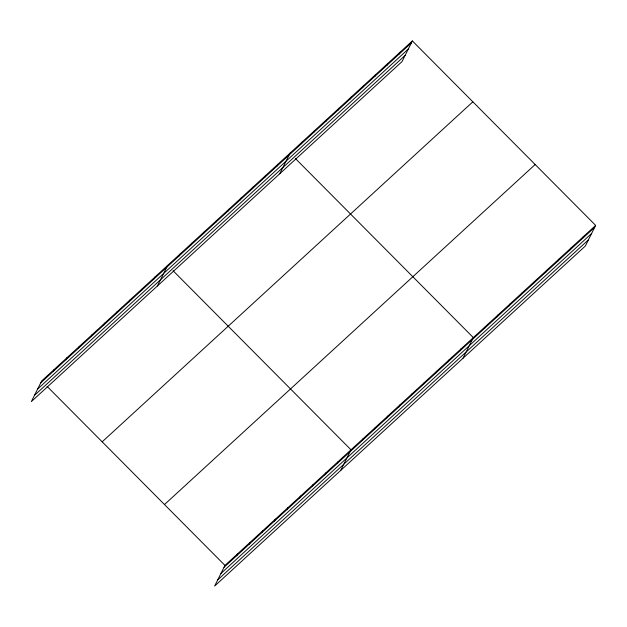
<?xml version="1.0" encoding="UTF-8"?>
<svg xmlns="http://www.w3.org/2000/svg" width="627" height="627" viewBox="0 0 627 627"><rect width="100%" height="100%" fill="white"/><g stroke="black" fill="none" stroke-linecap="round" stroke-linejoin="round"><path stroke-width="0.94" d="M53.342 371.294L54.29 369.389M65.945 359.733L66.893 357.829M78.547 348.173L79.496 346.269M91.15 336.613L92.098 334.708M103.753 325.052L104.701 323.148M116.356 313.492L117.312 311.588M128.958 301.932L129.914 300.027M141.561 290.372L142.517 288.467M154.164 278.811L155.12 276.907M157.385 285.99L167.722 265.346M179.001 256.028L179.949 254.123M191.235 244.804L192.183 242.9M203.462 233.589L204.418 231.684M215.696 222.366L216.652 220.461M227.93 211.142L228.879 209.246M240.165 199.927L241.113 198.022M252.391 188.703L253.347 186.799M264.625 177.488L265.582 175.584M276.86 166.265L277.816 164.36M279.705 173.789L290.042 153.137M301.321 143.826L302.277 141.921M313.555 132.603L314.511 130.698M325.789 121.379L326.745 119.475M338.024 110.164L338.972 108.259M350.25 98.941L351.206 97.036M362.484 87.717L363.441 85.813M374.719 76.502L375.675 74.597M386.953 65.279L387.901 63.374M399.18 54.055L400.136 52.159M412.37 40.935L402.032 61.579L31.35 401.593L41.688 380.95L412.37 40.935L595.65 225.406L585.312 246.05L214.63 586.065L224.968 565.421L595.65 225.406M236.622 555.765L237.57 553.86M249.225 544.205L250.181 542.3M261.827 532.644L262.784 530.74M274.43 521.076L275.386 519.18M287.033 509.516L287.989 507.619M299.635 497.956L300.592 496.059M312.238 486.395L313.194 484.499M324.841 474.835L325.797 472.93M337.444 463.275L338.4 461.37M340.665 470.462L351.002 449.81L173.099 270.754M362.281 440.499L363.237 438.594M374.515 429.276L375.463 427.371M386.749 418.052L387.698 416.148M398.976 406.837L399.932 404.932M411.21 395.613L412.166 393.709M423.444 384.39L424.393 382.494M435.679 373.175L436.627 371.27M447.905 361.951L448.861 360.047M460.14 350.728L461.096 348.831M462.985 358.252L473.322 337.608L295.419 158.553M484.608 328.289L485.557 326.385M496.835 317.074L497.791 315.169M509.069 305.851L510.025 303.946M521.303 294.627L522.252 292.723M533.538 283.412L534.486 281.507M545.764 272.189L546.72 270.284M557.999 260.965L558.955 259.061M570.233 249.75L571.181 247.845M582.467 238.526L583.416 236.622M40.739 382.854L411.414 42.84M37.636 389.038L408.318 49.024M34.446 395.41L405.128 55.395M102.17 441.823L472.852 101.809M164.486 504.547L535.168 164.525M224.019 567.325L594.694 227.303M220.923 573.509L591.598 233.495M217.726 579.881L588.408 239.867M47.064 386.357L224.968 565.421"/></g></svg>
